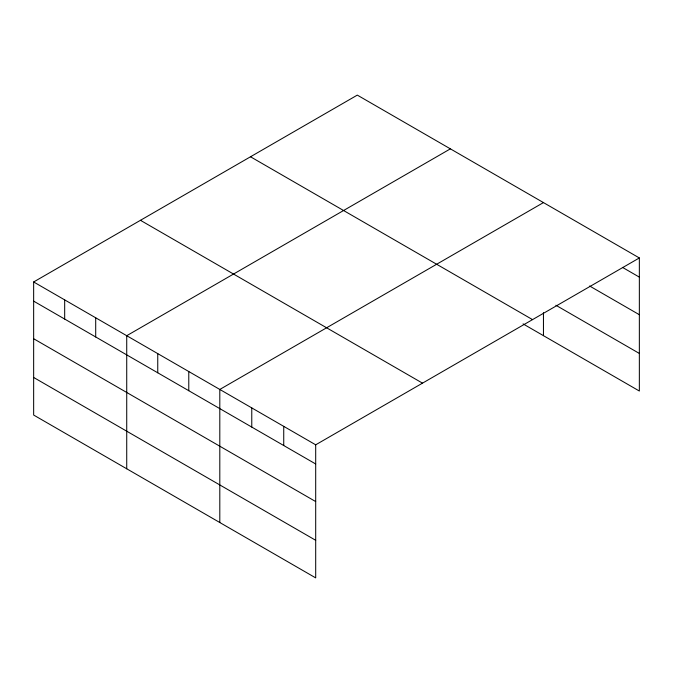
<?xml version="1.0" encoding="UTF-8"?>
<svg xmlns="http://www.w3.org/2000/svg" width="673" height="673" viewBox="0 0 673 673"><rect width="100%" height="100%" fill="white"/><g stroke="black" fill="none" stroke-linecap="round" stroke-linejoin="round"><path stroke-width="1.01" d="M639.35 257.952L357.304 95.112L33.65 281.97L33.65 415.048L315.696 577.888L315.696 444.811L639.35 257.952L639.35 391.03L523.064 323.89M450.38 148.851L126.726 335.709L126.726 468.778M543.456 202.59L219.802 389.448L219.802 522.517M622.483 267.383L639.35 277.125M589.624 286.008L639.35 314.712M555.881 305.248L639.35 353.443M250.499 156.775L532.545 319.616M140.455 220.307L422.501 383.147M33.65 281.97L315.696 444.811M33.65 301.142L315.696 463.983M33.65 338.729L315.696 501.57M33.65 377.46L315.696 540.301M543.456 312.693L543.456 335.659M283.737 426.354L283.737 445.526M251.769 407.905L251.769 427.077M188.777 371.538L188.777 390.71M157.751 353.619L157.751 372.792M95.701 317.799L95.701 336.971M64.675 299.889L64.675 319.061"/></g></svg>
